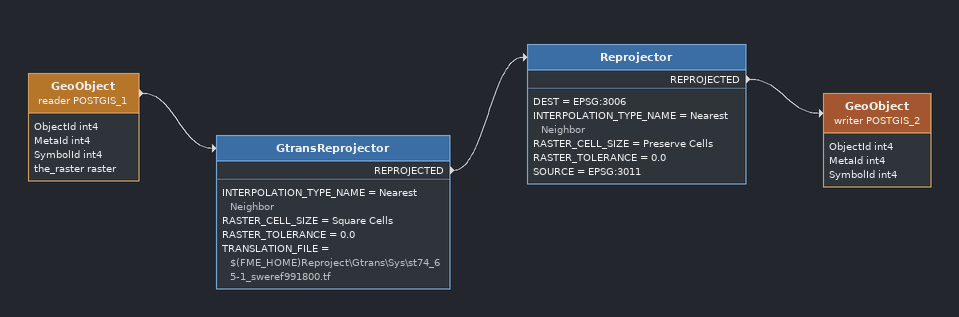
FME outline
GeoObject (reader POSTGIS_1)
    attributes: ObjectId int4, MetaId int4, SymbolId int4, the_raster raster
    -> GtransReprojector
GtransReprojector
    INTERPOLATION_TYPE_NAME = Nearest Neighbor
    RASTER_CELL_SIZE = Square Cells
    RASTER_TOLERANCE = 0.0
    TRANSLATION_FILE = $(FME_HOME)Reproject\Gtrans\Sys\st74_65-1_sweref991800.tf
    REPROJECTED -> Reprojector
Reprojector
    DEST = EPSG:3006
    INTERPOLATION_TYPE_NAME = Nearest Neighbor
    RASTER_CELL_SIZE = Preserve Cells
    RASTER_TOLERANCE = 0.0
    SOURCE = EPSG:3011
    REPROJECTED -> GeoObject (writer POSTGIS_2)
GeoObject (writer POSTGIS_2)
    attributes: ObjectId int4, MetaId int4, SymbolId int4
